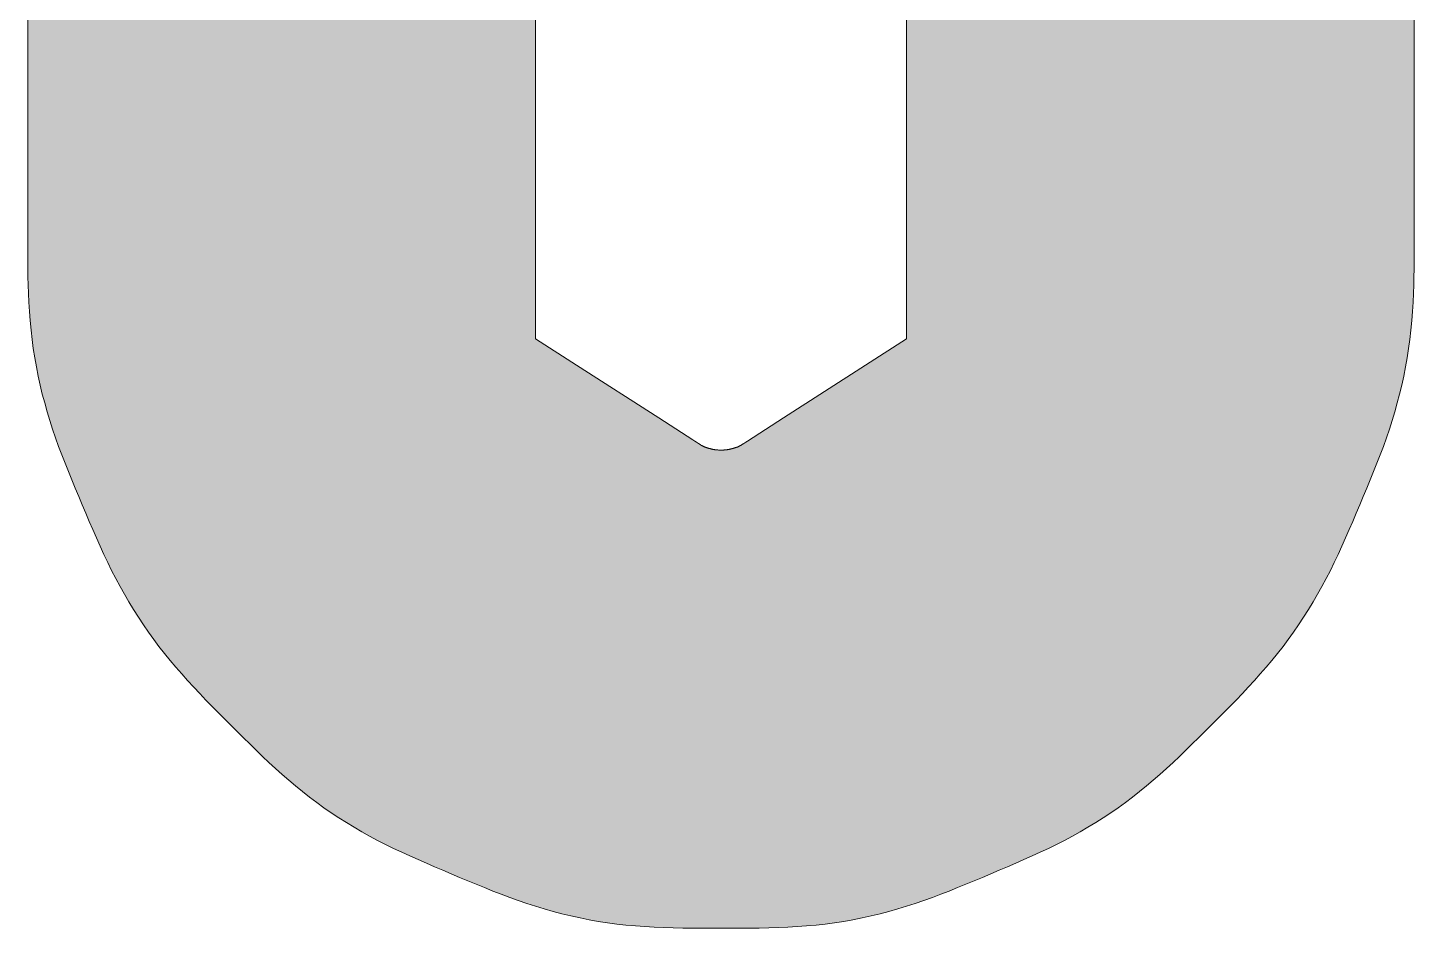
# Model space of a CAD drawing. Units: millimetres at full size, sheet at 1:100. Extents: x -138278 to 134990, y -16593 to 30671.
# Drawn here: x -82888 to -81546, y 21978 to 22850 of the extents above; entities that cross this region are included whole.
import ezdxf

# ---------------------------------------------------------------- set-up
doc = ezdxf.new("R2010")
doc.units = ezdxf.units.MM
doc.header["$LTSCALE"] = 100
doc.layers.add('F-0_枠', color=134, linetype='Continuous', lineweight=18)
doc.layers.add('F-8_補助線', color=15, linetype='Continuous')

msp = doc.modelspace()

# ---------------------------------------------------------------- linework, layer by layer
at = {"layer": 'F-0_枠'}
for p, q in [((-82396.9, 23287.9), (-82396.9, 22548.5)), ((-82470.3, 22027.2), (-82478.4, 22030.6))]:
    msp.add_line(p, q, dxfattribs=at)
for points in [[(-82882.8, 22538.9), (-82884, 22547.9), (-82885, 22556.9), (-82885.9, 22566), (-82886.6, 22575), (-82887.1, 22583.8), (-82887.5, 22592.4), (-82887.8, 22600.7), (-82888, 22608.5), (-82888.1, 22615.8), (-82888.1, 22622.4), (-82888.2, 22628.3), (-82888.2, 22633.4), (-82888.2, 23257.9), (-82888.2, 23265), (-82888.2, 23270.8), (-82888.2, 23275.3), (-82888.2, 23278.6), (-82888.1, 23281), (-82888.1, 23282.6), (-82888.1, 23283.6)], [(-82201.4, 22443.7), (-82201.1, 22443.8), (-82200.7, 22443.9), (-82200.4, 22444.1), (-82200.1, 22444.2), (-82199.8, 22444.4), (-82199.5, 22444.5), (-82199.2, 22444.7), (-82198.9, 22444.9), (-82198.6, 22445), (-82198.3, 22445.2), (-82198, 22445.3), (-82197.8, 22445.5), (-82197.6, 22445.6), (-82197.4, 22445.8), (-82197.2, 22445.9), (-82197, 22446), (-82196.9, 22446.1), (-82196.7, 22446.2), (-82196.5, 22446.3), (-82196.2, 22446.5), (-82195.8, 22446.8), (-82195.2, 22447.2), (-82194.3, 22447.7), (-82193.2, 22448.5), (-82191.7, 22449.4), (-82156.8, 22471.8), (-82117.1, 22497.4), (-82037.6, 22548.5), (-82037.6, 23284.3)], [(-81546.4, 23287.9), (-81546.4, 22633.4), (-81546.4, 22628.3), (-81546.4, 22622.4), (-81546.5, 22615.8), (-81546.6, 22608.5), (-81546.8, 22600.7), (-81547.1, 22592.4), (-81547.5, 22583.8), (-81548, 22575), (-81548.7, 22566), (-81549.5, 22556.9), (-81550.5, 22547.9), (-81551.8, 22538.9), (-81553.2, 22530), (-81554.7, 22521.2), (-81556.5, 22512.3), (-81558.4, 22503.6), (-81560.5, 22494.9), (-81562.7, 22486.3), (-81565.1, 22477.8), (-81567.7, 22469.3), (-81570.4, 22460.9), (-81573.2, 22452.6), (-81576.2, 22444.3), (-81579.3, 22436.1), (-81582.4, 22428), (-81585.7, 22419.9), (-81589, 22411.8), (-81592.3, 22403.8), (-81595.7, 22395.7), (-81599.1, 22387.7), (-81602.5, 22379.7), (-81605.9, 22371.7), (-81609.3, 22363.7), (-81612.8, 22355.7), (-81616.4, 22347.7), (-81620, 22339.8), (-81623.7, 22332), (-81627.5, 22324.2)], [(-82396.9, 22548.5), (-82357.1, 22522.9), (-82277.5, 22471.8), (-82244.4, 22450.5), (-82242.6, 22449.4), (-82241.1, 22448.5), (-82240, 22447.7), (-82239.1, 22447.2), (-82238.5, 22446.8), (-82238.1, 22446.5), (-82237.8, 22446.3), (-82237.6, 22446.2), (-82237.4, 22446.1), (-82237.3, 22446), (-82237.1, 22445.9), (-82236.9, 22445.8), (-82236.7, 22445.6), (-82236.5, 22445.5), (-82236.3, 22445.3), (-82236, 22445.2), (-82235.7, 22445), (-82235.5, 22444.9), (-82235.2, 22444.7), (-82234.9, 22444.5), (-82234.6, 22444.4), (-82234.2, 22444.2), (-82233.9, 22444.1), (-82233.6, 22443.9), (-82233.3, 22443.8), (-82233, 22443.7), (-82232.6, 22443.5), (-82232.3, 22443.4), (-82232, 22443.3), (-82231.6, 22443.2), (-82231.3, 22443.1), (-82230.9, 22443), (-82230.6, 22442.9), (-82230.3, 22442.8), (-82229.9, 22442.7), (-82229.6, 22442.6)], [(-82744.9, 22230.5), (-82750.4, 22237.1), (-82755.8, 22243.8), (-82761.2, 22250.6), (-82766.3, 22257.5), (-82771.4, 22264.6), (-82776.3, 22271.7), (-82781.1, 22278.9), (-82785.8, 22286.3), (-82790.3, 22293.7), (-82794.7, 22301.2), (-82798.9, 22308.8), (-82803, 22316.4), (-82807, 22324.2), (-82810.8, 22332), (-82814.5, 22339.8), (-82818.1, 22347.7), (-82821.7, 22355.7), (-82825.2, 22363.7), (-82828.6, 22371.7), (-82832, 22379.7), (-82835.4, 22387.7), (-82838.8, 22395.7), (-82842.2, 22403.8), (-82845.5, 22411.8), (-82848.8, 22419.9), (-82852.1, 22428), (-82855.2, 22436.1), (-82858.3, 22444.3), (-82861.3, 22452.6), (-82864.1, 22460.9), (-82866.8, 22469.3), (-82869.4, 22477.8), (-82871.8, 22486.3), (-82874.1, 22494.9), (-82876.1, 22503.6), (-82878.1, 22512.3), (-82879.8, 22521.2), (-82881.4, 22530), (-82882.8, 22538.9)], [(-82229.6, 22442.6), (-82229.2, 22442.5), (-82228.9, 22442.4), (-82228.5, 22442.3), (-82228.2, 22442.2), (-82227.8, 22442.1), (-82227.5, 22442), (-82227.1, 22441.9), (-82226.8, 22441.8), (-82226.4, 22441.7), (-82226.1, 22441.7), (-82225.7, 22441.6), (-82225.4, 22441.5), (-82225, 22441.4), (-82224.6, 22441.4), (-82224.3, 22441.3), (-82223.9, 22441.2), (-82223.5, 22441.2), (-82223.2, 22441.1), (-82222.8, 22441.1), (-82222.4, 22441), (-82222.1, 22441), (-82221.7, 22441), (-82221.3, 22440.9), (-82220.9, 22440.9), (-82220.6, 22440.9), (-82220.2, 22440.9), (-82219.8, 22440.8), (-82219.4, 22440.8), (-82219.1, 22440.8), (-82218.7, 22440.8), (-82218.3, 22440.8), (-82218, 22440.8), (-82217.6, 22440.8), (-82217.2, 22440.8), (-82216.8, 22440.8), (-82216.5, 22440.8), (-82216.1, 22440.8), (-82215.7, 22440.8), (-82215.3, 22440.8)], [(-82215.3, 22440.8), (-82215, 22440.8), (-82214.6, 22440.8), (-82214.2, 22440.9), (-82213.8, 22440.9), (-82213.5, 22440.9), (-82213.1, 22440.9), (-82212.7, 22441), (-82212.4, 22441), (-82212, 22441), (-82211.6, 22441.1), (-82211.2, 22441.1), (-82210.9, 22441.2), (-82210.5, 22441.2), (-82210.1, 22441.3), (-82209.8, 22441.4), (-82209.4, 22441.4), (-82209, 22441.5), (-82208.7, 22441.6), (-82208.3, 22441.7), (-82208, 22441.7), (-82207.6, 22441.8), (-82207.3, 22441.9), (-82206.9, 22442), (-82206.6, 22442.1), (-82206.2, 22442.2), (-82205.9, 22442.3), (-82205.5, 22442.4), (-82205.2, 22442.5), (-82204.8, 22442.6), (-82204.5, 22442.7), (-82204.1, 22442.8), (-82203.8, 22442.9), (-82203.4, 22443), (-82203.1, 22443.1), (-82202.7, 22443.2), (-82202.4, 22443.3), (-82202.1, 22443.4), (-82201.7, 22443.5), (-82201.4, 22443.7)], [(-81627.5, 22324.2), (-81631.5, 22316.4), (-81635.6, 22308.8), (-81639.8, 22301.2), (-81644.2, 22293.7), (-81648.7, 22286.3), (-81653.4, 22278.9), (-81658.2, 22271.7), (-81663.1, 22264.6), (-81668.2, 22257.5), (-81673.3, 22250.6), (-81678.7, 22243.8), (-81684.1, 22237.1), (-81689.6, 22230.5), (-81695.3, 22224), (-81701, 22217.6), (-81706.9, 22211.3), (-81712.7, 22205), (-81718.7, 22198.8), (-81724.7, 22192.7), (-81730.7, 22186.6), (-81736.8, 22180.5), (-81742.9, 22174.4), (-81748.9, 22168.3), (-81755, 22162.3), (-81761.1, 22156.3), (-81767.3, 22150.3), (-81773.4, 22144.3), (-81779.7, 22138.4), (-81786, 22132.6), (-81792.4, 22126.8), (-81798.9, 22121.2), (-81805.5, 22115.6), (-81812.2, 22110.2), (-81819, 22104.9), (-81825.9, 22099.7), (-81833, 22094.6), (-81840.1, 22089.7), (-81847.3, 22084.9), (-81854.6, 22080.2)], [(-82478.4, 22030.6), (-82486.4, 22034), (-82494.4, 22037.4), (-82502.4, 22040.9), (-82510.4, 22044.3), (-82518.3, 22047.9), (-82526.2, 22051.5), (-82534.1, 22055.2), (-82541.9, 22059.1), (-82549.6, 22063), (-82557.3, 22067.1), (-82564.9, 22071.3), (-82572.4, 22075.7), (-82579.8, 22080.2), (-82587.1, 22084.9), (-82594.4, 22089.7), (-82601.5, 22094.6), (-82608.5, 22099.7), (-82615.5, 22104.9), (-82622.3, 22110.2), (-82629, 22115.6), (-82635.6, 22121.2), (-82642.1, 22126.8), (-82648.5, 22132.6), (-82654.8, 22138.4), (-82661, 22144.3), (-82667.2, 22150.3), (-82673.4, 22156.3), (-82679.5, 22162.3), (-82685.6, 22168.3), (-82691.6, 22174.4), (-82697.7, 22180.5), (-82703.8, 22186.6), (-82709.8, 22192.7), (-82715.8, 22198.8), (-82721.7, 22205), (-82727.6, 22211.3), (-82733.5, 22217.6), (-82739.2, 22224), (-82744.9, 22230.5)], [(-81854.6, 22080.2), (-81862.1, 22075.7), (-81869.6, 22071.3), (-81877.2, 22067.1), (-81884.8, 22063), (-81892.6, 22059.1), (-81900.4, 22055.2), (-81908.2, 22051.5), (-81916.1, 22047.9), (-81924.1, 22044.3), (-81932, 22040.9), (-81940.1, 22037.4), (-81948.1, 22034), (-81956.1, 22030.6), (-81964.1, 22027.2), (-81972.2, 22023.8), (-81980.2, 22020.5), (-81988.3, 22017.2), (-81996.4, 22013.9), (-82004.5, 22010.8), (-82012.7, 22007.7), (-82021, 22004.7), (-82029.3, 22001.9), (-82037.7, 21999.2), (-82046.2, 21996.6), (-82054.7, 21994.2), (-82063.3, 21991.9), (-82072, 21989.9), (-82080.7, 21987.9), (-82089.6, 21986.2), (-82098.4, 21984.6), (-82107.4, 21983.2), (-82116.3, 21982), (-82125.3, 21981), (-82134.4, 21980.1), (-82143.5, 21979.5), (-82152.7, 21978.9), (-82161.8, 21978.5), (-82171, 21978.2), (-82180.3, 21978.1)], [(-82180.3, 21978.1), (-82189.5, 21977.9), (-82198.7, 21977.9), (-82208, 21977.9), (-82217.3, 21977.9), (-82226.5, 21977.9), (-82235.8, 21977.9), (-82245, 21977.9), (-82254.3, 21978.1), (-82263.5, 21978.2), (-82272.7, 21978.5), (-82281.8, 21978.9), (-82291, 21979.5), (-82300.1, 21980.1), (-82309.2, 21981), (-82318.2, 21982), (-82327.1, 21983.2), (-82336.1, 21984.6), (-82344.9, 21986.2), (-82353.7, 21987.9), (-82362.5, 21989.9), (-82371.2, 21991.9), (-82379.8, 21994.2), (-82388.3, 21996.6), (-82396.8, 21999.2), (-82405.2, 22001.9), (-82413.5, 22004.7), (-82421.7, 22007.7), (-82429.9, 22010.8), (-82438.1, 22013.9), (-82446.2, 22017.2), (-82454.3, 22020.5), (-82462.3, 22023.8), (-82470.3, 22027.2)]]:
    msp.add_lwpolyline(points, dxfattribs=at)
at = {"layer": 'F-8_補助線'}
for points in [[(-82888, 23285.1), (-82888.1, 23284.1), (-82888.1, 22615.8)], [(-82887.9, 23284.6), (-82888, 23285.1), (-82888.1, 22615.8)], [(-82888.1, 22615.8), (-82887.8, 23284.3), (-82887.9, 23284.6)], [(-82888.1, 22615.8), (-82887.5, 23283.4), (-82887.8, 23284.3)], [(-82888.1, 22615.8), (-82887.4, 23283.2), (-82887.5, 23283.4)], [(-82888.1, 22615.8), (-82887.3, 23283), (-82887.4, 23283.2)], [(-82888.1, 22615.8), (-82887.2, 23282.7), (-82887.3, 23283)], [(-82888.1, 22615.8), (-82887.1, 23282.5), (-82887.2, 23282.7)], [(-82888.1, 22615.8), (-82886.9, 23282.3), (-82887.1, 23282.5)], [(-82888.1, 22615.8), (-82886.8, 23282.1), (-82886.9, 23282.3)], [(-82888.1, 22615.8), (-82886.7, 23281.8), (-82886.8, 23282.1)], [(-82396.9, 22548.5), (-82398.2, 23282.3), (-82399, 23280.9)], [(-82396.9, 22548.5), (-82398.1, 23282.5), (-82398.2, 23282.3)], [(-82396.9, 22548.5), (-82398, 23282.7), (-82398.1, 23282.5)], [(-82396.9, 22548.5), (-82397.9, 23282.9), (-82398, 23282.7)], [(-82396.9, 22548.5), (-82397.8, 23283.1), (-82397.9, 23283)], [(-82396.9, 22548.5), (-82397.9, 23283), (-82397.9, 23282.9)], [(-82396.9, 22548.5), (-82397.7, 23283.4), (-82397.8, 23283.2)], [(-82396.9, 22548.5), (-82397.8, 23283.2), (-82397.8, 23283.1)], [(-82396.9, 22548.5), (-82397.6, 23283.7), (-82397.7, 23283.4)], [(-82396.9, 22548.5), (-82397.5, 23283.9), (-82397.6, 23283.8)], [(-82396.9, 22548.5), (-82397.6, 23283.8), (-82397.6, 23283.7)], [(-82396.9, 22548.5), (-82397.4, 23284.3), (-82397.5, 23284)], [(-82396.9, 22548.5), (-82397.5, 23284), (-82397.5, 23283.9)], [(-82396.9, 22548.5), (-82397.3, 23284.5), (-82397.4, 23284.3)], [(-82396.9, 22548.5), (-82397.2, 23285), (-82397.3, 23284.7)], [(-82396.9, 22548.5), (-82397.3, 23284.7), (-82397.3, 23284.5)], [(-82396.9, 22548.5), (-82397.1, 23285.3), (-82397.2, 23285.1)], [(-82396.9, 22548.5), (-82397.2, 23285.1), (-82397.2, 23285)], [(-82396.9, 22548.5), (-82397, 23286.1), (-82397.1, 23285.3)], [(-82396.9, 22548.5), (-82396.9, 23286.3), (-82397, 23286.1)], [(-82396.9, 22548.5), (-82396.9, 23287.8), (-82396.9, 23286.8)], [(-82396.9, 22548.5), (-82396.9, 23286.8), (-82396.9, 23286.3)], [(-82037.6, 22548.5), (-82037.6, 23287.8), (-82037.6, 23286.8)], [(-82037.6, 22548.5), (-82037.6, 23286.8), (-82037.6, 23286.3)], [(-82037.6, 22548.5), (-82037.6, 23286.3), (-82037.5, 23286.1)], [(-82037.6, 22548.5), (-82037.5, 23286.1), (-82037.4, 23285.3)], [(-82037.6, 22548.5), (-82037.4, 23285.3), (-82037.3, 23285.1)], [(-82037.6, 22548.5), (-82037.3, 23285.1), (-82037.3, 23285)], [(-82037.6, 22548.5), (-82037.3, 23285), (-82037.2, 23284.7)], [(-82037.6, 22548.5), (-82037.2, 23284.7), (-82037.2, 23284.5)], [(-82037.6, 22548.5), (-82037.2, 23284.5), (-82037.1, 23284.3)], [(-82037.6, 22548.5), (-82037.1, 23284.3), (-82037, 23284)], [(-82037.6, 22548.5), (-82037, 23284), (-82037, 23283.9)], [(-82037.6, 22548.5), (-82037, 23283.9), (-82036.9, 23283.8)], [(-82037.6, 22548.5), (-82036.9, 23283.8), (-82036.9, 23283.7)], [(-82037.6, 22548.5), (-82036.9, 23283.7), (-82036.8, 23283.4)], [(-82037.6, 22548.5), (-82036.8, 23283.4), (-82036.7, 23283.2)], [(-82037.6, 22548.5), (-82036.7, 23283.2), (-82036.7, 23283.1)], [(-82037.6, 22548.5), (-82036.7, 23283.1), (-82036.6, 23283)], [(-82037.6, 22548.5), (-82036.6, 23283), (-82036.6, 23282.9)], [(-82037.6, 22548.5), (-82036.6, 23282.9), (-82036.5, 23282.7)], [(-82037.6, 22548.5), (-82036.5, 23282.7), (-82036.4, 23282.5)], [(-82037.6, 22548.5), (-82036.4, 23282.5), (-82036.3, 23282.3)], [(-82037.6, 22548.5), (-82036.3, 23282.3), (-82035.5, 23280.9)], [(-81546.4, 22615.8), (-81547.8, 23281.8), (-81547.7, 23282.1)], [(-81546.4, 22615.8), (-81547.7, 23282.1), (-81547.6, 23282.3)], [(-81546.4, 22615.8), (-81547.6, 23282.3), (-81547.4, 23282.5)], [(-81546.4, 22615.8), (-81547.4, 23282.5), (-81547.3, 23282.7)], [(-81546.4, 22615.8), (-81547.3, 23282.7), (-81547.2, 23283)], [(-81546.4, 22615.8), (-81547.2, 23283), (-81547.1, 23283.2)], [(-81546.4, 22615.8), (-81547.1, 23283.2), (-81547, 23283.4)], [(-81546.4, 22615.8), (-81547, 23283.4), (-81546.7, 23284.3)], [(-81546.4, 22615.8), (-81546.7, 23284.3), (-81546.6, 23284.6)], [(-81546.6, 23284.6), (-81546.5, 23285.1), (-81546.4, 22615.8)], [(-81546.5, 23285.1), (-81546.3, 23284.1), (-81546.4, 22615.8)], [(-82888.1, 22615.8), (-82886.5, 23281.6), (-82886.7, 23281.8)], [(-82888.1, 22615.8), (-82886.4, 23281.4), (-82886.5, 23281.6)], [(-82888.1, 22615.8), (-82886.3, 23281.1), (-82886.4, 23281.4)], [(-82888.1, 22615.8), (-82886.1, 23280.9), (-82886.3, 23281.1)], [(-82888.1, 22615.8), (-82886, 23280.7), (-82886.1, 23280.9)], [(-82888.1, 22615.8), (-82885.8, 23280.5), (-82886, 23280.7)], [(-82888.1, 22615.8), (-82885.7, 23280.2), (-82885.8, 23280.5)], [(-82888.1, 22615.8), (-82885.5, 23280), (-82885.7, 23280.2)], [(-82888.1, 22615.8), (-82885.4, 23279.8), (-82885.5, 23280)], [(-82888.1, 22615.8), (-82396.9, 22548.5), (-82885.4, 23279.8)], [(-82396.9, 22548.5), (-82885.2, 23279.6), (-82885.4, 23279.8)], [(-82396.9, 22548.5), (-82885.1, 23279.4), (-82885.2, 23279.6)], [(-82396.9, 22548.5), (-82885, 23279.3), (-82885.1, 23279.4)], [(-82396.9, 22548.5), (-82884.9, 23279.2), (-82885, 23279.3)], [(-82396.9, 22548.5), (-82884.8, 23279), (-82884.9, 23279.2)], [(-82396.9, 22548.5), (-82884.7, 23278.9), (-82884.8, 23279)], [(-82396.9, 22548.5), (-82884.6, 23278.8), (-82884.7, 23278.9)], [(-82396.9, 22548.5), (-82884.5, 23278.7), (-82884.6, 23278.8)], [(-82396.9, 22548.5), (-82884.4, 23278.5), (-82884.5, 23278.7)], [(-82396.9, 22548.5), (-82884.3, 23278.5), (-82884.4, 23278.5)], [(-82396.9, 22548.5), (-82884.2, 23278.3), (-82884.3, 23278.5)], [(-82396.9, 22548.5), (-82884, 23278.1), (-82884.2, 23278.3)], [(-82396.9, 22548.5), (-82883.9, 23278), (-82884, 23278.1)], [(-82396.9, 22548.5), (-82883.7, 23277.8), (-82883.9, 23278)], [(-82396.9, 22548.5), (-82883.5, 23277.6), (-82883.7, 23277.8)], [(-82396.9, 22548.5), (-82883.7, 23277.8), (-82883.7, 23277.8)], [(-82396.9, 22548.5), (-82883.4, 23277.5), (-82883.5, 23277.6)], [(-82396.9, 22548.5), (-82883.2, 23277.4), (-82883.4, 23277.5)], [(-82396.9, 22548.5), (-82883.2, 23277.3), (-82883.2, 23277.4)], [(-82396.9, 22548.5), (-82883.1, 23277.2), (-82883.2, 23277.3)], [(-82396.9, 22548.5), (-82882.8, 23277), (-82883.1, 23277.2)], [(-82396.9, 22548.5), (-82882.7, 23276.9), (-82882.8, 23277)], [(-82396.9, 22548.5), (-82882.2, 23276.5), (-82882.7, 23276.9)], [(-82396.9, 22548.5), (-82881.9, 23276.3), (-82882.2, 23276.5)], [(-82396.9, 22548.5), (-82881.6, 23276), (-82881.9, 23276.3)], [(-82396.9, 22548.5), (-82881.3, 23275.8), (-82881.6, 23276)], [(-82396.9, 22548.5), (-82881, 23275.5), (-82881.3, 23275.8)], [(-82396.9, 22548.5), (-82880.1, 23275), (-82881, 23275.5)], [(-82396.9, 22548.5), (-82873.2, 23270.5), (-82880.1, 23275)], [(-82396.9, 22548.5), (-82825.7, 23239.9), (-82873.2, 23270.5)], [(-82396.9, 22548.5), (-82405.1, 23275), (-82621.8, 23135.5)], [(-82396.9, 22548.5), (-82404.8, 23275.2), (-82405.1, 23275)], [(-82396.9, 22548.5), (-82404.6, 23275.3), (-82404.8, 23275.2)], [(-82396.9, 22548.5), (-82404.4, 23275.4), (-82404.6, 23275.3)], [(-82396.9, 22548.5), (-82404.2, 23275.5), (-82404.4, 23275.4)], [(-82396.9, 22548.5), (-82404, 23275.7), (-82404.2, 23275.5)], [(-82396.9, 22548.5), (-82403.9, 23275.7), (-82404, 23275.7)], [(-82396.9, 22548.5), (-82403.5, 23276), (-82403.9, 23275.7)], [(-82396.9, 22548.5), (-82403.4, 23276.1), (-82403.5, 23276)], [(-82396.9, 22548.5), (-82403.3, 23276.2), (-82403.4, 23276.1)], [(-82396.9, 22548.5), (-82403, 23276.4), (-82403.3, 23276.2)], [(-82396.9, 22548.5), (-82402.9, 23276.5), (-82403, 23276.4)], [(-82396.9, 22548.5), (-82402.8, 23276.6), (-82402.9, 23276.5)], [(-82396.9, 22548.5), (-82402.5, 23276.8), (-82402.8, 23276.6)], [(-82396.9, 22548.5), (-82402.1, 23277.2), (-82402.5, 23276.8)], [(-82396.9, 22548.5), (-82402, 23277.3), (-82402.1, 23277.2)], [(-82396.9, 22548.5), (-82401.6, 23277.8), (-82402, 23277.3)], [(-82396.9, 22548.5), (-82401.3, 23278), (-82401.6, 23277.8)], [(-82396.9, 22548.5), (-82401.2, 23278.1), (-82401.3, 23278)], [(-82396.9, 22548.5), (-82400.9, 23278.4), (-82401.2, 23278.1)], [(-82396.9, 22548.5), (-82400.8, 23278.5), (-82400.9, 23278.4)], [(-82396.9, 22548.5), (-82400.5, 23278.8), (-82400.8, 23278.5)], [(-82396.9, 22548.5), (-82400.4, 23278.9), (-82400.5, 23278.8)], [(-82396.9, 22548.5), (-82400.3, 23279), (-82400.4, 23278.9)], [(-82396.9, 22548.5), (-82400.2, 23279.2), (-82400.3, 23279)], [(-82396.9, 22548.5), (-82400.1, 23279.4), (-82400.2, 23279.2)], [(-82396.9, 22548.5), (-82399.8, 23279.8), (-82400.1, 23279.4)], [(-82396.9, 22548.5), (-82399.6, 23280), (-82399.8, 23279.8)], [(-82396.9, 22548.5), (-82399.5, 23280.2), (-82399.6, 23280)], [(-82396.9, 22548.5), (-82399, 23280.9), (-82399.5, 23280.2)], [(-82037.6, 22548.5), (-82035.5, 23280.9), (-82035, 23280.2)], [(-82037.6, 22548.5), (-82035, 23280.2), (-82034.9, 23280)], [(-82037.6, 22548.5), (-82034.9, 23280), (-82034.7, 23279.8)], [(-82037.6, 22548.5), (-82034.7, 23279.8), (-82034.4, 23279.4)], [(-82037.6, 22548.5), (-81549.3, 23279.6), (-81549.1, 23279.8)], [(-81546.4, 22615.8), (-82037.6, 22548.5), (-81549.1, 23279.8)], [(-82037.6, 22548.5), (-81549.4, 23279.4), (-81549.3, 23279.6)], [(-82037.6, 22548.5), (-82034.4, 23279.4), (-82034.3, 23279.2)], [(-82037.6, 22548.5), (-81549.5, 23279.3), (-81549.4, 23279.4)], [(-82037.6, 22548.5), (-81549.5, 23279.2), (-81549.5, 23279.3)], [(-82037.6, 22548.5), (-82034.3, 23279.2), (-82034.2, 23279)], [(-82037.6, 22548.5), (-81549.7, 23279), (-81549.5, 23279.2)], [(-82037.6, 22548.5), (-82034.2, 23279), (-82034.1, 23278.9)], [(-82037.6, 22548.5), (-81549.7, 23278.9), (-81549.7, 23279)], [(-82037.6, 22548.5), (-82034.1, 23278.9), (-82034, 23278.8)], [(-82037.6, 22548.5), (-81549.9, 23278.8), (-81549.7, 23278.9)], [(-82037.6, 22548.5), (-82034, 23278.8), (-82033.7, 23278.5)], [(-82037.6, 22548.5), (-81550, 23278.7), (-81549.9, 23278.8)], [(-82037.6, 22548.5), (-81550.1, 23278.5), (-81550, 23278.7)], [(-82037.6, 22548.5), (-82033.7, 23278.5), (-82033.6, 23278.4)], [(-82037.6, 22548.5), (-81550.3, 23278.3), (-81550.2, 23278.5)], [(-82037.6, 22548.5), (-81550.2, 23278.5), (-81550.1, 23278.5)], [(-82037.6, 22548.5), (-82033.6, 23278.4), (-82033.3, 23278.1)], [(-82037.6, 22548.5), (-81550.5, 23278.1), (-81550.3, 23278.3)], [(-82037.6, 22548.5), (-82033.3, 23278.1), (-82033.1, 23278)], [(-82037.6, 22548.5), (-81550.6, 23278), (-81550.5, 23278.1)], [(-82037.6, 22548.5), (-82033.1, 23278), (-82032.9, 23277.8)], [(-82037.6, 22548.5), (-81550.8, 23277.8), (-81550.6, 23278)], [(-82037.6, 22548.5), (-82032.9, 23277.8), (-82032.5, 23277.3)], [(-82037.6, 22548.5), (-81551, 23277.6), (-81550.8, 23277.8)], [(-82037.6, 22548.5), (-81550.8, 23277.8), (-81550.8, 23277.8)], [(-82037.6, 22548.5), (-81551.1, 23277.5), (-81551, 23277.6)], [(-82037.6, 22548.5), (-81551.2, 23277.4), (-81551.1, 23277.5)], [(-82037.6, 22548.5), (-81551.3, 23277.3), (-81551.2, 23277.4)], [(-82037.6, 22548.5), (-82032.5, 23277.3), (-82032.4, 23277.2)], [(-82037.6, 22548.5), (-81551.4, 23277.2), (-81551.3, 23277.3)], [(-82037.6, 22548.5), (-82032.4, 23277.2), (-82031.9, 23276.8)], [(-82037.6, 22548.5), (-81551.7, 23277), (-81551.4, 23277.2)], [(-82037.6, 22548.5), (-81551.8, 23276.9), (-81551.7, 23277)], [(-82037.6, 22548.5), (-81552.3, 23276.5), (-81551.8, 23276.9)], [(-82037.6, 22548.5), (-82031.9, 23276.8), (-82031.7, 23276.6)], [(-82037.6, 22548.5), (-82031.7, 23276.6), (-82031.6, 23276.5)], [(-82037.6, 22548.5), (-82031.6, 23276.5), (-82031.5, 23276.4)], [(-82037.6, 22548.5), (-81552.5, 23276.3), (-81552.3, 23276.5)], [(-82037.6, 22548.5), (-82031.5, 23276.4), (-82031.2, 23276.2)], [(-82037.6, 22548.5), (-81552.9, 23276), (-81552.5, 23276.3)], [(-82037.6, 22548.5), (-82031.2, 23276.2), (-82031.1, 23276.1)], [(-82037.6, 22548.5), (-82031.1, 23276.1), (-82031, 23276)], [(-82037.6, 22548.5), (-82031, 23276), (-82030.6, 23275.7)], [(-82037.6, 22548.5), (-81553.2, 23275.8), (-81552.9, 23276)], [(-82037.6, 22548.5), (-81553.5, 23275.5), (-81553.2, 23275.8)], [(-82037.6, 22548.5), (-82030.6, 23275.7), (-82030.5, 23275.7)], [(-82037.6, 22548.5), (-82030.5, 23275.7), (-82030.3, 23275.5)], [(-82037.6, 22548.5), (-82030.3, 23275.5), (-82030.1, 23275.4)], [(-82037.6, 22548.5), (-81554.4, 23275), (-81553.5, 23275.5)], [(-82037.6, 22548.5), (-82030.1, 23275.4), (-82029.9, 23275.3)], [(-82037.6, 22548.5), (-82029.9, 23275.3), (-82029.7, 23275.2)], [(-82037.6, 22548.5), (-82029.7, 23275.2), (-82029.4, 23275)], [(-82037.6, 22548.5), (-82029.4, 23275), (-81812.7, 23135.5)], [(-82037.6, 22548.5), (-81561.3, 23270.5), (-81554.4, 23275)], [(-82037.6, 22548.5), (-81608.8, 23239.9), (-81561.3, 23270.5)], [(-81546.4, 22615.8), (-81549.1, 23279.8), (-81549, 23280)], [(-81546.4, 22615.8), (-81549, 23280), (-81548.8, 23280.2)], [(-81546.4, 22615.8), (-81548.8, 23280.2), (-81548.7, 23280.5)], [(-81546.4, 22615.8), (-81548.7, 23280.5), (-81548.5, 23280.7)], [(-81546.4, 22615.8), (-81548.5, 23280.7), (-81548.4, 23280.9)], [(-81546.4, 22615.8), (-81548.4, 23280.9), (-81548.2, 23281.1)], [(-81546.4, 22615.8), (-81548.2, 23281.1), (-81548.1, 23281.4)], [(-81546.4, 22615.8), (-81548.1, 23281.4), (-81548, 23281.6)], [(-81546.4, 22615.8), (-81548, 23281.6), (-81547.8, 23281.8)], [(-82396.9, 22548.5), (-82672.3, 23141.2), (-82825.7, 23239.9)], [(-82037.6, 22548.5), (-81762.2, 23141.2), (-81608.8, 23239.9)], [(-82396.9, 22548.5), (-82669.9, 23139.7), (-82672.3, 23141.2)], [(-82396.9, 22548.5), (-82665.2, 23136.7), (-82669.9, 23139.7)], [(-82396.9, 22548.5), (-82664.4, 23136.1), (-82665.2, 23136.7)], [(-82396.9, 22548.5), (-82663.8, 23135.7), (-82664.4, 23136.1)], [(-82396.9, 22548.5), (-82663, 23135.2), (-82663.8, 23135.7)], [(-82396.9, 22548.5), (-82661.8, 23134.5), (-82663, 23135.2)], [(-82396.9, 22548.5), (-82659.4, 23133.2), (-82661.8, 23134.5)], [(-82396.9, 22548.5), (-82623.6, 23134.4), (-82623.9, 23134.2)], [(-82396.9, 22548.5), (-82623.3, 23134.5), (-82623.6, 23134.4)], [(-82396.9, 22548.5), (-82623, 23134.7), (-82623.3, 23134.5)], [(-82396.9, 22548.5), (-82622.7, 23134.9), (-82623, 23134.7)], [(-82396.9, 22548.5), (-82622.4, 23135.1), (-82622.7, 23134.9)], [(-82396.9, 22548.5), (-82621.8, 23135.5), (-82622.4, 23135.1)], [(-82037.6, 22548.5), (-81764.6, 23139.7), (-81762.2, 23141.2)], [(-82037.6, 22548.5), (-81769.3, 23136.7), (-81764.6, 23139.7)], [(-82037.6, 22548.5), (-81770.1, 23136.1), (-81769.3, 23136.7)], [(-82037.6, 22548.5), (-81770.7, 23135.7), (-81770.1, 23136.1)], [(-82037.6, 22548.5), (-81771.5, 23135.2), (-81770.7, 23135.7)], [(-82037.6, 22548.5), (-81812.7, 23135.5), (-81812, 23135.1)], [(-82037.6, 22548.5), (-81772.7, 23134.5), (-81771.5, 23135.2)], [(-82037.6, 22548.5), (-81812, 23135.1), (-81811.8, 23134.9)], [(-82037.6, 22548.5), (-81811.8, 23134.9), (-81811.5, 23134.7)], [(-82037.6, 22548.5), (-81811.5, 23134.7), (-81811.2, 23134.5)], [(-82037.6, 22548.5), (-81811.2, 23134.5), (-81810.9, 23134.4)], [(-82037.6, 22548.5), (-81775.1, 23133.2), (-81772.7, 23134.5)], [(-82037.6, 22548.5), (-81810.9, 23134.4), (-81810.6, 23134.2)], [(-82396.9, 22548.5), (-82657.1, 23132.3), (-82659.4, 23133.2)], [(-82396.9, 22548.5), (-82655.7, 23131.9), (-82657.1, 23132.3)], [(-82396.9, 22548.5), (-82653.2, 23131.2), (-82655.7, 23131.9)], [(-82396.9, 22548.5), (-82651.8, 23130.9), (-82653.2, 23131.2)], [(-82396.9, 22548.5), (-82650, 23130.5), (-82651.8, 23130.9)], [(-82396.9, 22548.5), (-82648.2, 23130.2), (-82650, 23130.5)], [(-82396.9, 22548.5), (-82646.7, 23130.1), (-82648.2, 23130.2)], [(-82396.9, 22548.5), (-82644.8, 23130), (-82646.7, 23130.1)], [(-82396.9, 22548.5), (-82643.3, 23130), (-82644.8, 23130)], [(-82396.9, 22548.5), (-82641.8, 23130), (-82643.3, 23130)], [(-82396.9, 22548.5), (-82640.7, 23130), (-82641.8, 23130)], [(-82396.9, 22548.5), (-82639.9, 23130), (-82640.7, 23130)], [(-82396.9, 22548.5), (-82638.8, 23130), (-82639.9, 23130)], [(-82396.9, 22548.5), (-82637.3, 23130.2), (-82638.8, 23130)], [(-82396.9, 22548.5), (-82636.5, 23130.3), (-82637.3, 23130.2)], [(-82396.9, 22548.5), (-82635.4, 23130.4), (-82636.5, 23130.3)], [(-82396.9, 22548.5), (-82635.1, 23130.5), (-82635.4, 23130.4)], [(-82396.9, 22548.5), (-82634.7, 23130.6), (-82635.1, 23130.5)], [(-82396.9, 22548.5), (-82634.3, 23130.6), (-82634.7, 23130.6)], [(-82396.9, 22548.5), (-82632.2, 23131.1), (-82634.3, 23130.6)], [(-82396.9, 22548.5), (-82631.5, 23131.3), (-82632.2, 23131.1)], [(-82396.9, 22548.5), (-82631.2, 23131.4), (-82631.5, 23131.3)], [(-82396.9, 22548.5), (-82630.1, 23131.7), (-82631.2, 23131.4)], [(-82396.9, 22548.5), (-82629.8, 23131.8), (-82630.1, 23131.7)], [(-82396.9, 22548.5), (-82629.4, 23131.9), (-82629.8, 23131.8)], [(-82396.9, 22548.5), (-82629.1, 23132), (-82629.4, 23131.9)], [(-82396.9, 22548.5), (-82628.7, 23132.1), (-82629.1, 23132)], [(-82396.9, 22548.5), (-82628.4, 23132.2), (-82628.7, 23132.1)], [(-82396.9, 22548.5), (-82628, 23132.3), (-82628.4, 23132.2)], [(-82396.9, 22548.5), (-82627.7, 23132.4), (-82628, 23132.3)], [(-82396.9, 22548.5), (-82627.4, 23132.6), (-82627.7, 23132.4)], [(-82396.9, 22548.5), (-82627, 23132.7), (-82627.4, 23132.6)], [(-82396.9, 22548.5), (-82626.7, 23132.8), (-82627, 23132.7)], [(-82396.9, 22548.5), (-82626.4, 23132.9), (-82626.7, 23132.8)], [(-82396.9, 22548.5), (-82626, 23133.1), (-82626.4, 23132.9)], [(-82396.9, 22548.5), (-82625.7, 23133.2), (-82626, 23133.1)], [(-82396.9, 22548.5), (-82625.4, 23133.4), (-82625.7, 23133.2)], [(-82396.9, 22548.5), (-82625.1, 23133.5), (-82625.4, 23133.4)], [(-82396.9, 22548.5), (-82624.8, 23133.7), (-82625.1, 23133.5)], [(-82396.9, 22548.5), (-82624.5, 23133.8), (-82624.8, 23133.7)], [(-82396.9, 22548.5), (-82624.2, 23134), (-82624.5, 23133.8)], [(-82396.9, 22548.5), (-82623.9, 23134.2), (-82624.2, 23134)], [(-82037.6, 22548.5), (-81810.6, 23134.2), (-81810.3, 23134)], [(-82037.6, 22548.5), (-81810.3, 23134), (-81810, 23133.8)], [(-82037.6, 22548.5), (-81810, 23133.8), (-81809.7, 23133.7)], [(-82037.6, 22548.5), (-81809.7, 23133.7), (-81809.4, 23133.5)], [(-82037.6, 22548.5), (-81809.4, 23133.5), (-81809.1, 23133.4)], [(-82037.6, 22548.5), (-81809.1, 23133.4), (-81808.8, 23133.2)], [(-82037.6, 22548.5), (-81808.8, 23133.2), (-81808.5, 23133.1)], [(-82037.6, 22548.5), (-81777.4, 23132.3), (-81775.1, 23133.2)], [(-82037.6, 22548.5), (-81808.5, 23133.1), (-81808.1, 23132.9)], [(-82037.6, 22548.5), (-81808.1, 23132.9), (-81807.8, 23132.8)], [(-82037.6, 22548.5), (-81807.8, 23132.8), (-81807.5, 23132.7)], [(-82037.6, 22548.5), (-81807.5, 23132.7), (-81807.1, 23132.6)], [(-82037.6, 22548.5), (-81807.1, 23132.6), (-81806.8, 23132.4)], [(-82037.6, 22548.5), (-81806.8, 23132.4), (-81806.5, 23132.3)], [(-82037.6, 22548.5), (-81806.5, 23132.3), (-81806.1, 23132.2)], [(-82037.6, 22548.5), (-81778.8, 23131.9), (-81777.4, 23132.3)], [(-82037.6, 22548.5), (-81806.1, 23132.2), (-81805.8, 23132.1)], [(-82037.6, 22548.5), (-81805.8, 23132.1), (-81805.4, 23132)], [(-82037.6, 22548.5), (-81805.4, 23132), (-81805.1, 23131.9)], [(-82037.6, 22548.5), (-81805.1, 23131.9), (-81804.7, 23131.8)], [(-82037.6, 22548.5), (-81781.3, 23131.2), (-81778.8, 23131.9)], [(-82037.6, 22548.5), (-81804.7, 23131.8), (-81804.4, 23131.7)], [(-82037.6, 22548.5), (-81804.4, 23131.7), (-81803.3, 23131.4)], [(-82037.6, 22548.5), (-81803.3, 23131.4), (-81803, 23131.3)], [(-82037.6, 22548.5), (-81803, 23131.3), (-81802.3, 23131.1)], [(-82037.6, 22548.5), (-81782.7, 23130.9), (-81781.3, 23131.2)], [(-82037.6, 22548.5), (-81802.3, 23131.1), (-81800.2, 23130.6)], [(-82037.6, 22548.5), (-81784.5, 23130.5), (-81782.7, 23130.9)], [(-82037.6, 22548.5), (-81800.2, 23130.6), (-81799.8, 23130.6)], [(-82037.6, 22548.5), (-81799.8, 23130.6), (-81799.4, 23130.5)], [(-82037.6, 22548.5), (-81799.4, 23130.5), (-81799.1, 23130.4)], [(-82037.6, 22548.5), (-81786.3, 23130.2), (-81784.5, 23130.5)], [(-82037.6, 22548.5), (-81799.1, 23130.4), (-81798, 23130.3)], [(-82037.6, 22548.5), (-81798, 23130.3), (-81797.2, 23130.2)], [(-82037.6, 22548.5), (-81797.2, 23130.2), (-81795.7, 23130)], [(-82037.6, 22548.5), (-81787.8, 23130.1), (-81786.3, 23130.2)], [(-82037.6, 22548.5), (-81789.7, 23130), (-81787.8, 23130.1)], [(-82037.6, 22548.5), (-81795.7, 23130), (-81794.6, 23130)], [(-82037.6, 22548.5), (-81794.6, 23130), (-81793.8, 23130)], [(-82037.6, 22548.5), (-81793.8, 23130), (-81792.7, 23130)], [(-82037.6, 22548.5), (-81792.7, 23130), (-81791.2, 23130)], [(-82037.6, 22548.5), (-81791.2, 23130), (-81789.7, 23130)], [(-82888.1, 22615.8), (-82888, 22608.5), (-82887.8, 22600.7)], [(-82888.1, 22615.8), (-82887.8, 22600.7), (-82887.5, 22592.4)], [(-82888.1, 22615.8), (-82887.5, 22592.4), (-82887.1, 22583.8)], [(-82888.1, 22615.8), (-82887.1, 22583.8), (-82886.6, 22575)], [(-82888.1, 22615.8), (-82886.6, 22575), (-82885.9, 22566)], [(-82888.1, 22615.8), (-82885.9, 22566), (-82885, 22556.9)], [(-82888.1, 22615.8), (-82885, 22556.9), (-82884, 22547.9)], [(-82888.1, 22615.8), (-82884, 22547.9), (-82882.8, 22538.9)], [(-82888.1, 22615.8), (-82882.8, 22538.9), (-82881.4, 22530)], [(-82888.1, 22615.8), (-82881.4, 22530), (-82879.8, 22521.2)], [(-82888.1, 22615.8), (-82879.8, 22521.2), (-82878.1, 22512.3)], [(-82888.1, 22615.8), (-82878.1, 22512.3), (-82876.2, 22503.6)], [(-82888.1, 22615.8), (-82876.2, 22503.6), (-82874.1, 22494.9)], [(-82888.1, 22615.8), (-82874.1, 22494.9), (-82871.8, 22486.3)], [(-82888.1, 22615.8), (-82871.8, 22486.3), (-82869.4, 22477.8)], [(-82888.1, 22615.8), (-82869.4, 22477.8), (-82864.2, 22460.9)], [(-82888.1, 22615.8), (-82864.2, 22460.9), (-82861.3, 22452.6)], [(-82888.1, 22615.8), (-82861.3, 22452.6), (-82858.3, 22444.3)], [(-82888.1, 22615.8), (-82858.3, 22444.3), (-82852.1, 22428)], [(-82888.1, 22615.8), (-82852.1, 22428), (-82848.9, 22419.9)], [(-82888.1, 22615.8), (-82848.9, 22419.9), (-82845.6, 22411.8)], [(-82888.1, 22615.8), (-82845.6, 22411.8), (-82842.2, 22403.8)], [(-82888.1, 22615.8), (-82842.2, 22403.8), (-82838.8, 22395.7)], [(-82888.1, 22615.8), (-82838.8, 22395.7), (-82835.4, 22387.7)], [(-82888.1, 22615.8), (-82835.4, 22387.7), (-82832, 22379.7)], [(-82888.1, 22615.8), (-82832, 22379.7), (-82828.6, 22371.7)], [(-82888.1, 22615.8), (-82828.6, 22371.7), (-82825.2, 22363.7)], [(-82888.1, 22615.8), (-82825.2, 22363.7), (-82821.7, 22355.7)], [(-82888.1, 22615.8), (-82821.7, 22355.7), (-82818.1, 22347.7)], [(-82888.1, 22615.8), (-82818.1, 22347.7), (-82814.5, 22339.8)], [(-82888.1, 22615.8), (-82814.5, 22339.8), (-82810.8, 22332)], [(-82888.1, 22615.8), (-82810.8, 22332), (-82807, 22324.2)], [(-82888.1, 22615.8), (-82807, 22324.2), (-82803, 22316.4)], [(-82888.1, 22615.8), (-82803, 22316.4), (-82799, 22308.8)], [(-82888.1, 22615.8), (-82799, 22308.8), (-82790.3, 22293.7)], [(-82888.1, 22615.8), (-82790.3, 22293.7), (-82785.8, 22286.3)], [(-82888.1, 22615.8), (-82785.8, 22286.3), (-82776.4, 22271.7)], [(-82888.1, 22615.8), (-82776.4, 22271.7), (-82766.4, 22257.5)], [(-82888.1, 22615.8), (-82766.4, 22257.5), (-82761.2, 22250.6)], [(-82888.1, 22615.8), (-82761.2, 22250.6), (-82755.9, 22243.8)], [(-82888.1, 22615.8), (-82755.9, 22243.8), (-82744.9, 22230.5)], [(-82888.1, 22615.8), (-82744.9, 22230.5), (-82739.2, 22224)], [(-82888.1, 22615.8), (-82739.2, 22224), (-82733.5, 22217.6)], [(-82888.1, 22615.8), (-82733.5, 22217.6), (-82727.7, 22211.3)], [(-82888.1, 22615.8), (-82727.7, 22211.3), (-82721.8, 22205)], [(-82888.1, 22615.8), (-82721.8, 22205), (-82715.8, 22198.8)], [(-82888.1, 22615.8), (-82715.8, 22198.8), (-82709.8, 22192.7)], [(-82888.1, 22615.8), (-82709.8, 22192.7), (-82703.8, 22186.6)], [(-82888.1, 22615.8), (-82703.8, 22186.6), (-82697.7, 22180.5)], [(-82888.1, 22615.8), (-82697.7, 22180.5), (-82691.6, 22174.4)], [(-82888.1, 22615.8), (-82691.6, 22174.4), (-82685.6, 22168.4)], [(-82888.1, 22615.8), (-82685.6, 22168.4), (-82679.5, 22162.3)], [(-82888.1, 22615.8), (-82679.5, 22162.3), (-82673.4, 22156.3)], [(-82888.1, 22615.8), (-82673.4, 22156.3), (-82667.2, 22150.3)], [(-82888.1, 22615.8), (-82667.2, 22150.3), (-82654.8, 22138.4)], [(-82888.1, 22615.8), (-82654.8, 22138.4), (-82642.1, 22126.8)], [(-82888.1, 22615.8), (-82642.1, 22126.8), (-82629, 22115.6)], [(-82888.1, 22615.8), (-82629, 22115.6), (-82622.3, 22110.2)], [(-82888.1, 22615.8), (-82622.3, 22110.2), (-82608.6, 22099.7)], [(-82888.1, 22615.8), (-82608.6, 22099.7), (-82594.4, 22089.7)], [(-82888.1, 22615.8), (-82594.4, 22089.7), (-82579.8, 22080.2)], [(-82888.1, 22615.8), (-82579.8, 22080.2), (-82564.9, 22071.3)], [(-82888.1, 22615.8), (-82564.9, 22071.3), (-82557.3, 22067.1)], [(-82888.1, 22615.8), (-82557.3, 22067.1), (-82549.7, 22063)], [(-82888.1, 22615.8), (-82549.7, 22063), (-82541.9, 22059.1)], [(-82888.1, 22615.8), (-82541.9, 22059.1), (-82534.1, 22055.2)], [(-82888.1, 22615.8), (-82534.1, 22055.2), (-82526.3, 22051.5)], [(-82888.1, 22615.8), (-82526.3, 22051.5), (-82518.4, 22047.9)], [(-82888.1, 22615.8), (-82518.4, 22047.9), (-82510.4, 22044.3)], [(-82888.1, 22615.8), (-82510.4, 22044.3), (-82502.4, 22040.9)], [(-82888.1, 22615.8), (-82502.4, 22040.9), (-82494.4, 22037.4)], [(-82888.1, 22615.8), (-82494.4, 22037.4), (-82486.4, 22034)], [(-82888.1, 22615.8), (-82486.4, 22034), (-82478.4, 22030.6)], [(-82888.1, 22615.8), (-82478.4, 22030.6), (-82470.4, 22027.2)], [(-82888.1, 22615.8), (-82470.4, 22027.2), (-82462.3, 22023.8)], [(-82888.1, 22615.8), (-82462.3, 22023.8), (-82454.3, 22020.5)], [(-82888.1, 22615.8), (-82454.3, 22020.5), (-82446.2, 22017.2)], [(-82888.1, 22615.8), (-82446.2, 22017.2), (-82438.1, 22013.9)], [(-82888.1, 22615.8), (-82438.1, 22013.9), (-82429.9, 22010.8)], [(-82888.1, 22615.8), (-82429.9, 22010.8), (-82421.8, 22007.7)], [(-82888.1, 22615.8), (-82421.8, 22007.7), (-82413.5, 22004.7)], [(-82888.1, 22615.8), (-82413.5, 22004.7), (-82405.2, 22001.9)], [(-82888.1, 22615.8), (-82405.2, 22001.9), (-82396.8, 21999.2)], [(-82888.1, 22615.8), (-82396.8, 21999.2), (-82388.3, 21996.6)], [(-82888.1, 22615.8), (-82388.3, 21996.6), (-82379.8, 21994.2)], [(-82888.1, 22615.8), (-82379.8, 21994.2), (-82371.2, 21992)], [(-82888.1, 22615.8), (-82371.2, 21992), (-82362.5, 21989.9)], [(-82888.1, 22615.8), (-82362.5, 21989.9), (-82344.9, 21986.2)], [(-82888.1, 22615.8), (-82344.9, 21986.2), (-82336.1, 21984.6)], [(-82888.1, 22615.8), (-82336.1, 21984.6), (-82327.2, 21983.2)], [(-82888.1, 22615.8), (-82327.2, 21983.2), (-82318.2, 21982)], [(-82888.1, 22615.8), (-82318.2, 21982), (-82309.2, 21981)], [(-82888.1, 22615.8), (-82309.2, 21981), (-82300.1, 21980.1)], [(-82888.1, 22615.8), (-82300.1, 21980.1), (-82291, 21979.5)], [(-82888.1, 22615.8), (-82291, 21979.5), (-82281.9, 21978.9)], [(-82888.1, 22615.8), (-82281.9, 21978.9), (-82272.7, 21978.5)], [(-82888.1, 22615.8), (-82272.7, 21978.5), (-82263.5, 21978.2)], [(-82888.1, 22615.8), (-82263.5, 21978.2), (-82254.3, 21978.1)], [(-82888.1, 22615.8), (-82254.3, 21978.1), (-82245, 21977.9)], [(-82888.1, 22615.8), (-82245, 21977.9), (-82235.8, 21977.9)], [(-82888.1, 22615.8), (-82235.8, 21977.9), (-82226.5, 21977.9)], [(-82888.1, 22615.8), (-82226.5, 21977.9), (-82217.2, 21977.9)], [(-82217.2, 21977.9), (-82396.9, 22548.5), (-82888.1, 22615.8)], [(-81546.4, 22615.8), (-82208, 21977.9), (-82217.2, 21977.9)], [(-82217.2, 21977.9), (-82037.6, 22548.5), (-81546.4, 22615.8)], [(-81546.4, 22615.8), (-82198.7, 21977.9), (-82208, 21977.9)], [(-81546.4, 22615.8), (-82189.4, 21977.9), (-82198.7, 21977.9)], [(-81546.4, 22615.8), (-82180.2, 21978.1), (-82189.4, 21977.9)], [(-81546.4, 22615.8), (-82171, 21978.2), (-82180.2, 21978.1)], [(-81546.4, 22615.8), (-82161.8, 21978.5), (-82171, 21978.2)], [(-81546.4, 22615.8), (-82152.6, 21978.9), (-82161.8, 21978.5)], [(-81546.4, 22615.8), (-82143.5, 21979.5), (-82152.6, 21978.9)], [(-81546.4, 22615.8), (-82134.4, 21980.1), (-82143.5, 21979.5)], [(-81546.4, 22615.8), (-82125.3, 21981), (-82134.4, 21980.1)], [(-81546.4, 22615.8), (-82116.3, 21982), (-82125.3, 21981)], [(-81546.4, 22615.8), (-82107.3, 21983.2), (-82116.3, 21982)], [(-81546.4, 22615.8), (-82098.4, 21984.6), (-82107.3, 21983.2)], [(-81546.4, 22615.8), (-82089.5, 21986.2), (-82098.4, 21984.6)], [(-81546.4, 22615.8), (-82072, 21989.9), (-82089.5, 21986.2)], [(-81546.4, 22615.8), (-82063.3, 21992), (-82072, 21989.9)], [(-81546.4, 22615.8), (-82054.7, 21994.2), (-82063.3, 21992)], [(-81546.4, 22615.8), (-82046.2, 21996.6), (-82054.7, 21994.2)], [(-81546.4, 22615.8), (-82037.7, 21999.2), (-82046.2, 21996.6)], [(-81546.4, 22615.8), (-82029.3, 22001.9), (-82037.7, 21999.2)], [(-81546.4, 22615.8), (-82021, 22004.7), (-82029.3, 22001.9)], [(-81546.4, 22615.8), (-82012.7, 22007.7), (-82021, 22004.7)], [(-81546.4, 22615.8), (-82004.5, 22010.8), (-82012.7, 22007.7)], [(-81546.4, 22615.8), (-81996.4, 22013.9), (-82004.5, 22010.8)], [(-81546.4, 22615.8), (-81988.3, 22017.2), (-81996.4, 22013.9)], [(-81546.4, 22615.8), (-81980.2, 22020.5), (-81988.3, 22017.2)], [(-81546.4, 22615.8), (-81972.2, 22023.8), (-81980.2, 22020.5)], [(-81546.4, 22615.8), (-81964.1, 22027.2), (-81972.2, 22023.8)], [(-81546.4, 22615.8), (-81956.1, 22030.6), (-81964.1, 22027.2)], [(-81546.4, 22615.8), (-81948.1, 22034), (-81956.1, 22030.6)], [(-81546.4, 22615.8), (-81940.1, 22037.4), (-81948.1, 22034)], [(-81546.4, 22615.8), (-81932.1, 22040.9), (-81940.1, 22037.4)], [(-81546.4, 22615.8), (-81924.1, 22044.3), (-81932.1, 22040.9)], [(-81546.4, 22615.8), (-81916.1, 22047.9), (-81924.1, 22044.3)], [(-81546.4, 22615.8), (-81908.2, 22051.5), (-81916.1, 22047.9)], [(-81546.4, 22615.8), (-81900.4, 22055.2), (-81908.2, 22051.5)], [(-81546.4, 22615.8), (-81892.6, 22059.1), (-81900.4, 22055.2)], [(-81546.4, 22615.8), (-81884.8, 22063), (-81892.6, 22059.1)], [(-81546.4, 22615.8), (-81877.2, 22067.1), (-81884.8, 22063)], [(-81546.4, 22615.8), (-81869.6, 22071.3), (-81877.2, 22067.1)], [(-81546.4, 22615.8), (-81854.7, 22080.2), (-81869.6, 22071.3)], [(-81546.4, 22615.8), (-81840.1, 22089.7), (-81854.7, 22080.2)], [(-81546.4, 22615.8), (-81825.9, 22099.7), (-81840.1, 22089.7)], [(-81546.4, 22615.8), (-81812.2, 22110.2), (-81825.9, 22099.7)], [(-81546.4, 22615.8), (-81805.5, 22115.6), (-81812.2, 22110.2)], [(-81546.4, 22615.8), (-81792.4, 22126.8), (-81805.5, 22115.6)], [(-81546.4, 22615.8), (-81779.7, 22138.4), (-81792.4, 22126.8)], [(-81546.4, 22615.8), (-81767.3, 22150.3), (-81779.7, 22138.4)], [(-81546.4, 22615.8), (-81761.1, 22156.3), (-81767.3, 22150.3)], [(-81546.4, 22615.8), (-81755, 22162.3), (-81761.1, 22156.3)], [(-81546.4, 22615.8), (-81748.9, 22168.4), (-81755, 22162.3)], [(-81546.4, 22615.8), (-81742.9, 22174.4), (-81748.9, 22168.4)], [(-81546.4, 22615.8), (-81736.8, 22180.5), (-81742.9, 22174.4)], [(-81546.4, 22615.8), (-81730.7, 22186.6), (-81736.8, 22180.5)], [(-81546.4, 22615.8), (-81724.7, 22192.7), (-81730.7, 22186.6)], [(-81546.4, 22615.8), (-81718.7, 22198.8), (-81724.7, 22192.7)], [(-81546.4, 22615.8), (-81712.7, 22205), (-81718.7, 22198.8)], [(-81546.4, 22615.8), (-81706.8, 22211.3), (-81712.7, 22205)], [(-81546.4, 22615.8), (-81701, 22217.6), (-81706.8, 22211.3)], [(-81546.4, 22615.8), (-81695.3, 22224), (-81701, 22217.6)], [(-81546.4, 22615.8), (-81689.6, 22230.5), (-81695.3, 22224)], [(-81546.4, 22615.8), (-81678.6, 22243.8), (-81689.6, 22230.5)], [(-81546.4, 22615.8), (-81673.3, 22250.6), (-81678.6, 22243.8)], [(-81546.4, 22615.8), (-81668.1, 22257.5), (-81673.3, 22250.6)], [(-81546.4, 22615.8), (-81658.1, 22271.7), (-81668.1, 22257.5)], [(-81546.4, 22615.8), (-81648.7, 22286.3), (-81658.1, 22271.7)], [(-81546.4, 22615.8), (-81644.1, 22293.7), (-81648.7, 22286.3)], [(-81546.4, 22615.8), (-81635.5, 22308.8), (-81644.1, 22293.7)], [(-81546.4, 22615.8), (-81631.5, 22316.4), (-81635.5, 22308.8)], [(-81546.4, 22615.8), (-81627.5, 22324.2), (-81631.5, 22316.4)], [(-81546.4, 22615.8), (-81623.7, 22332), (-81627.5, 22324.2)], [(-81546.4, 22615.8), (-81620, 22339.8), (-81623.7, 22332)], [(-81546.4, 22615.8), (-81616.3, 22347.7), (-81620, 22339.8)], [(-81546.4, 22615.8), (-81612.8, 22355.7), (-81616.3, 22347.7)], [(-81546.4, 22615.8), (-81609.3, 22363.7), (-81612.8, 22355.7)], [(-81546.4, 22615.8), (-81605.9, 22371.7), (-81609.3, 22363.7)], [(-81546.4, 22615.8), (-81602.5, 22379.7), (-81605.9, 22371.7)], [(-81546.4, 22615.8), (-81599.1, 22387.7), (-81602.5, 22379.7)], [(-81546.4, 22615.8), (-81595.7, 22395.7), (-81599.1, 22387.7)], [(-81546.4, 22615.8), (-81592.3, 22403.8), (-81595.7, 22395.7)], [(-81546.4, 22615.8), (-81588.9, 22411.8), (-81592.3, 22403.8)], [(-81546.4, 22615.8), (-81585.6, 22419.9), (-81588.9, 22411.8)], [(-81546.4, 22615.8), (-81582.4, 22428), (-81585.6, 22419.9)], [(-81546.4, 22615.8), (-81576.2, 22444.3), (-81582.4, 22428)], [(-81546.4, 22615.8), (-81573.2, 22452.6), (-81576.2, 22444.3)], [(-81546.4, 22615.8), (-81570.3, 22460.9), (-81573.2, 22452.6)], [(-81546.4, 22615.8), (-81565.1, 22477.8), (-81570.3, 22460.9)], [(-81546.4, 22615.8), (-81562.7, 22486.3), (-81565.1, 22477.8)], [(-81546.4, 22615.8), (-81560.4, 22494.9), (-81562.7, 22486.3)], [(-81546.4, 22615.8), (-81558.3, 22503.6), (-81560.4, 22494.9)], [(-81546.4, 22615.8), (-81556.4, 22512.3), (-81558.3, 22503.6)], [(-81546.4, 22615.8), (-81554.7, 22521.2), (-81556.4, 22512.3)], [(-81546.4, 22615.8), (-81553.1, 22530), (-81554.7, 22521.2)], [(-81546.4, 22615.8), (-81551.7, 22538.9), (-81553.1, 22530)], [(-81546.4, 22615.8), (-81550.5, 22547.9), (-81551.7, 22538.9)], [(-81546.4, 22615.8), (-81549.5, 22556.9), (-81550.5, 22547.9)], [(-81546.4, 22615.8), (-81548.6, 22566), (-81549.5, 22556.9)], [(-81546.4, 22615.8), (-81547.9, 22575), (-81548.6, 22566)], [(-81546.4, 22615.8), (-81547.4, 22583.8), (-81547.9, 22575)], [(-81546.4, 22615.8), (-81547, 22592.4), (-81547.4, 22583.8)], [(-81546.4, 22615.8), (-81546.7, 22600.7), (-81547, 22592.4)], [(-81546.4, 22615.8), (-81546.5, 22608.5), (-81546.7, 22600.7)], [(-82217.2, 21977.9), (-82244.4, 22450.5), (-82396.9, 22548.5)], [(-82217.2, 21977.9), (-82190.1, 22450.5), (-82037.6, 22548.5)], [(-82217.2, 21977.9), (-82242.6, 22449.4), (-82244.4, 22450.5)], [(-82217.2, 21977.9), (-82191.9, 22449.4), (-82190.1, 22450.5)], [(-82217.2, 21977.9), (-82241.1, 22448.5), (-82242.6, 22449.4)], [(-82217.2, 21977.9), (-82240, 22447.7), (-82241.1, 22448.5)], [(-82217.2, 21977.9), (-82239.2, 22447.2), (-82240, 22447.7)], [(-82217.2, 21977.9), (-82238.5, 22446.8), (-82239.2, 22447.2)], [(-82217.2, 21977.9), (-82237.8, 22446.3), (-82238.5, 22446.8)], [(-82217.2, 21977.9), (-82237.3, 22446), (-82237.8, 22446.3)], [(-82217.2, 21977.9), (-82236.3, 22445.3), (-82237.3, 22446)], [(-82217.2, 21977.9), (-82235.2, 22444.7), (-82236.3, 22445.3)], [(-82217.2, 21977.9), (-82234.3, 22444.2), (-82235.2, 22444.7)], [(-82217.2, 21977.9), (-82233.6, 22443.9), (-82234.3, 22444.2)], [(-82217.2, 21977.9), (-82232.6, 22443.5), (-82233.6, 22443.9)], [(-82217.2, 21977.9), (-82231.6, 22443.2), (-82232.6, 22443.5)], [(-82217.2, 21977.9), (-82230.6, 22442.9), (-82231.6, 22443.2)], [(-82217.2, 21977.9), (-82229.9, 22442.7), (-82230.6, 22442.9)], [(-82217.2, 21977.9), (-82228.9, 22442.4), (-82229.9, 22442.7)], [(-82217.2, 21977.9), (-82227.8, 22442.1), (-82228.9, 22442.4)], [(-82217.2, 21977.9), (-82226.4, 22441.7), (-82227.8, 22442.1)], [(-82217.2, 21977.9), (-82225, 22441.4), (-82226.4, 22441.7)], [(-82217.2, 21977.9), (-82223.9, 22441.2), (-82225, 22441.4)], [(-82217.2, 21977.9), (-82223.2, 22441.1), (-82223.9, 22441.2)], [(-82217.2, 21977.9), (-82222.1, 22441), (-82223.2, 22441.1)], [(-82217.2, 21977.9), (-82221, 22440.9), (-82222.1, 22441)], [(-82217.2, 21977.9), (-82220.2, 22440.9), (-82221, 22440.9)], [(-82217.2, 21977.9), (-82219.1, 22440.8), (-82220.2, 22440.9)], [(-82217.2, 21977.9), (-82218, 22440.8), (-82219.1, 22440.8)], [(-82217.2, 21977.9), (-82217.2, 22440.8), (-82218, 22440.8)], [(-82217.2, 21977.9), (-82193.3, 22448.5), (-82191.9, 22449.4)], [(-82217.2, 21977.9), (-82194.5, 22447.7), (-82193.3, 22448.5)], [(-82217.2, 21977.9), (-82195.3, 22447.2), (-82194.5, 22447.7)], [(-82217.2, 21977.9), (-82196, 22446.8), (-82195.3, 22447.2)], [(-82217.2, 21977.9), (-82196.7, 22446.3), (-82196, 22446.8)], [(-82217.2, 21977.9), (-82197.2, 22446), (-82196.7, 22446.3)], [(-82217.2, 21977.9), (-82198.2, 22445.3), (-82197.2, 22446)], [(-82217.2, 21977.9), (-82199.3, 22444.7), (-82198.2, 22445.3)], [(-82217.2, 21977.9), (-82200.2, 22444.2), (-82199.3, 22444.7)], [(-82217.2, 21977.9), (-82200.9, 22443.9), (-82200.2, 22444.2)], [(-82217.2, 21977.9), (-82201.8, 22443.5), (-82200.9, 22443.9)], [(-82217.2, 21977.9), (-82202.8, 22443.2), (-82201.8, 22443.5)], [(-82217.2, 21977.9), (-82203.9, 22442.9), (-82202.8, 22443.2)], [(-82217.2, 21977.9), (-82204.6, 22442.7), (-82203.9, 22442.9)], [(-82217.2, 21977.9), (-82205.6, 22442.4), (-82204.6, 22442.7)], [(-82217.2, 21977.9), (-82206.7, 22442.1), (-82205.6, 22442.4)], [(-82217.2, 21977.9), (-82208.1, 22441.7), (-82206.7, 22442.1)], [(-82217.2, 21977.9), (-82209.5, 22441.4), (-82208.1, 22441.7)], [(-82217.2, 21977.9), (-82210.6, 22441.2), (-82209.5, 22441.4)], [(-82217.2, 21977.9), (-82211.3, 22441.1), (-82210.6, 22441.2)], [(-82217.2, 21977.9), (-82212.4, 22441), (-82211.3, 22441.1)], [(-82217.2, 21977.9), (-82213.5, 22440.9), (-82212.4, 22441)], [(-82217.2, 21977.9), (-82215.4, 22440.8), (-82214.3, 22440.9)], [(-82217.2, 21977.9), (-82214.3, 22440.9), (-82213.5, 22440.9)], [(-82217.2, 21977.9), (-82217.2, 22440.8), (-82216.5, 22440.8)], [(-82217.2, 21977.9), (-82216.5, 22440.8), (-82215.4, 22440.8)]]:
    msp.add_solid(points, dxfattribs=at)

doc.saveas('drawing.dxf')
